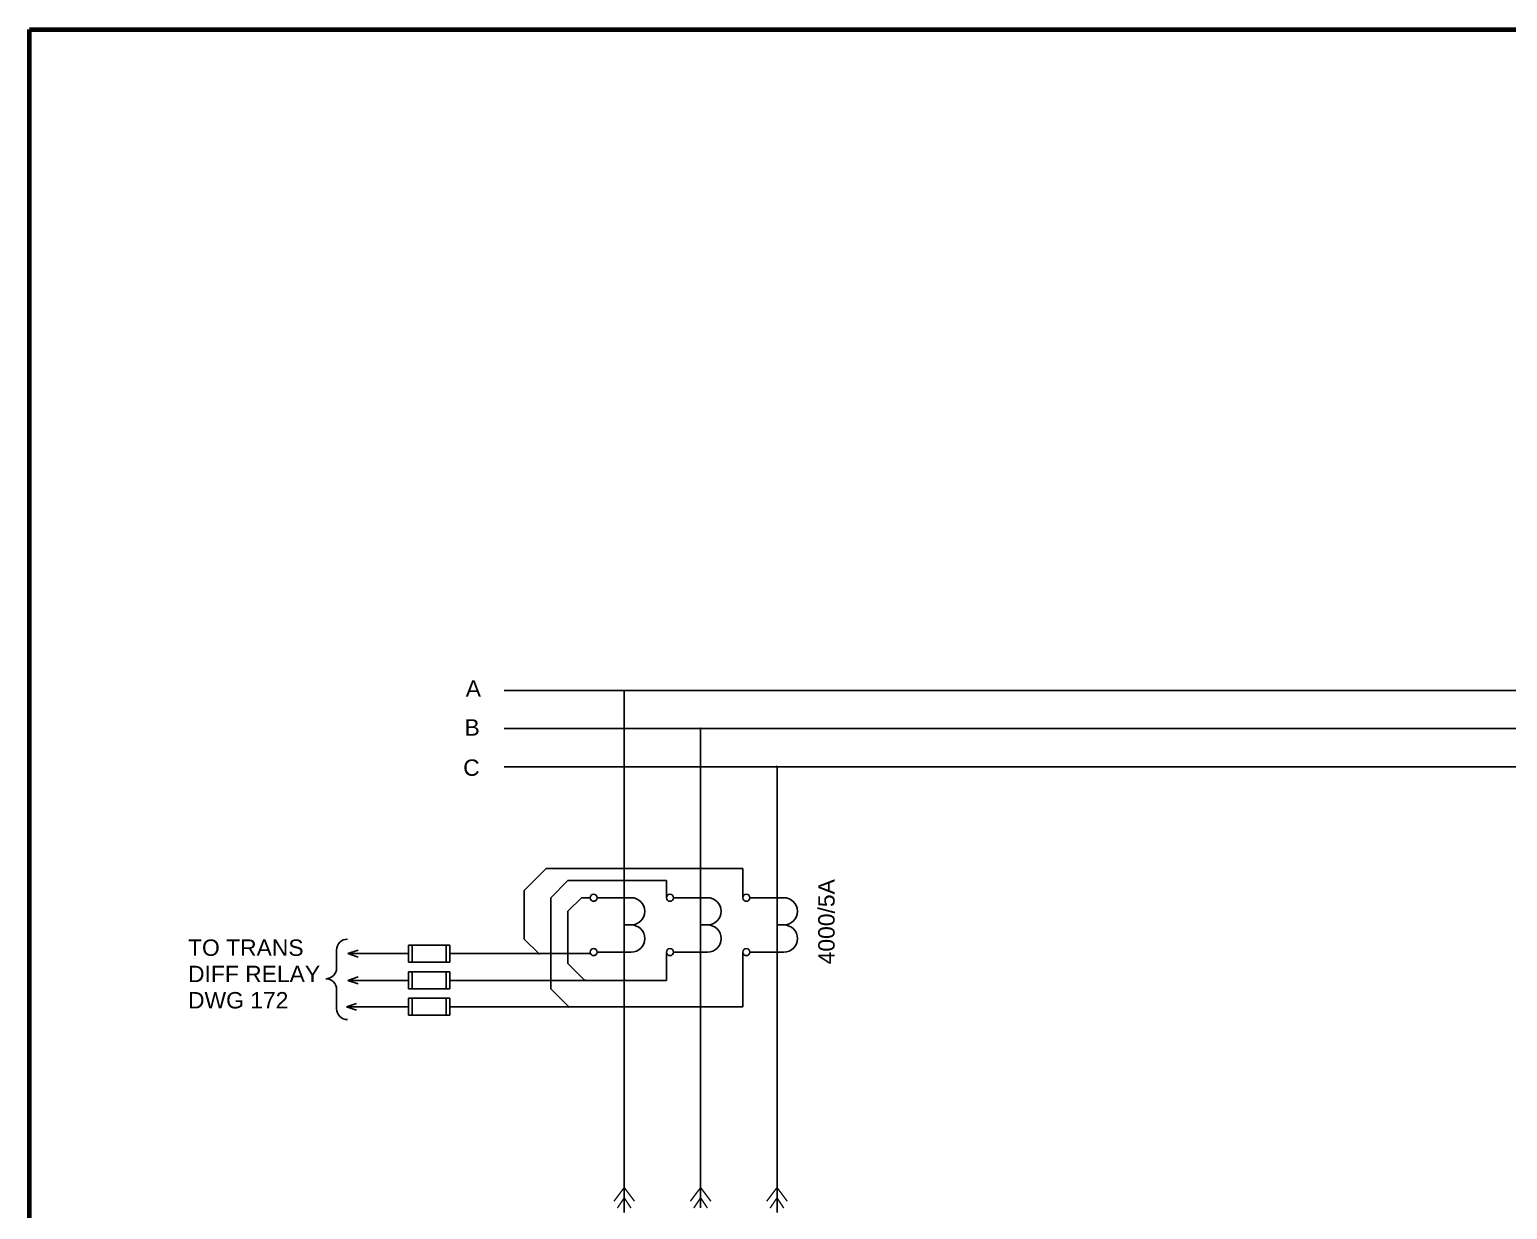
# Model space of a CAD drawing. Header units: millimetres. Extents: x -77 to 460, y -253 to 95.
# Drawn here: x -76.5 to 58.9, y -13.1 to 95.1 of the extents above; entities that cross this region are included whole.
import ezdxf
from ezdxf.enums import TextEntityAlignment as Align

# ---------------------------------------------------------------- set-up
doc = ezdxf.new("R2010")
doc.units = ezdxf.units.MM
doc.header["$LTSCALE"] = 6
doc.header["$MEASUREMENT"] = 0
doc.layers.add('SYMS', color=7, linetype='Continuous')
doc.layers.add('WIRES', color=7, linetype='Continuous')
doc.styles.get("Standard").update_dxf_attribs({"font": 'arial.ttf'})
doc.styles.add('WD', font='romans.shx')

# ---------------------------------------------------------------- blocks, each defined once
blk = doc.blocks.new('HXF1PT')
for p, q in [((-0.25, 0.344), (-0.25, 0.032)), ((0, 0.344), (0, 0.281)), ((0.25, 0.344), (0.25, 0.032))]:
    blk.add_line(p, q)
for centre in [(-0.249, 0), (0.249, 0)]:
    blk.add_circle(centre, 0.0322)
for centre in [(-0.125, 0.344), (0.125, 0.344)]:
    blk.add_arc(centre, 0.125, 0, 180)
at = {"style": 'WD', "width": 0.7}
for tag, p in [('INST', (-0.388, 0.577)), ('LOC', (-0.388, 0.408)), ('DESC1', (-0.388, 0.252)), ('DESC2', (-0.388, 0.095))]:
    blk.add_attdef(tag, text='', height=0.125, dxfattribs=at).set_placement(p, align=Align.RIGHT)
at = {"style": 'WD'}
blk.add_attdef('TAG1', (0.368, 0.188), '', height=0.125, dxfattribs=at)
blk.add_attdef('TYPE', text='', height=0.125, dxfattribs=at).set_placement((0, 0.125), align=Align.CENTER)
for tag, p, height, flags in [('FAMILY', (0.304, 0.191), 0.01, 9), ('X4TERM01', (-0.281, 0), 0.0125, 1), ('X1TERM02', (0.281, 0), 0.0125, 1), ('X8TERM01', (-0.249, -0.032), 0.0125, 1), ('X8TERM02', (0.249, -0.032), 0.0125, 1)]:
    blk.add_attdef(tag, p, '', height=height, dxfattribs=dict(at, flags=flags))
at = {"linetype": 'Continuous', "style": 'WD', "flags": 9}
for tag, p in [('MFG', (0.327, 0.143)), ('CAT', (0.329, 0.162)), ('ASSYCODE', (0.329, 0.119))]:
    blk.add_attdef(tag, text='', height=0.01, dxfattribs=at).set_placement(p, align=Align.CENTER)
at = {"style": 'WD', "width": 0.7}
blk.add_attdef('RATING1', (0.368, 0.031), '', height=0.125, dxfattribs=at)
at = {"linetype": 'Continuous', "style": 'WD', "flags": 8}
for tag, p in [('TERM01', (-0.188, -0.031)), ('TERM02', (0.328, -0.031))]:
    blk.add_attdef(tag, text='', height=0.125, dxfattribs=at).set_placement(p, align=Align.TOP_LEFT)
blk = doc.blocks.new('WDDOT')
for radius in [0.03, 0.0187, 0.00929]:
    blk.add_circle((0, 0), radius)
blk = doc.blocks.new('HFU0')
for p, q in [((-0.188, -0.078), (-0.188, 0.078)), ((-0.188, 0.078), (0.188, 0.078)), ((-0.156, 0.078), (-0.156, -0.078)), ((0.156, 0.078), (0.156, -0.078)), ((0.188, 0.078), (0.188, -0.078)), ((0.188, -0.078), (-0.188, -0.078))]:
    blk.add_line(p, q)
at = {"style": 'WD', "width": 0.7}
for tag, p in [('INST', (0, 0.328)), ('LOC', (0, 0.172)), ('DESC1', (0.007, -0.262)), ('DESC2', (0.007, -0.419)), ('DESC3', (0, -0.578))]:
    blk.add_attdef(tag, text='', height=0.125, dxfattribs=at).set_placement(p, align=Align.CENTER)
at = {"style": 'WD', "flags": 1}
for tag, p in [('X4TERM01', (-0.188, 0)), ('X1TERM02', (0.188, 0))]:
    blk.add_attdef(tag, p, '', height=0.01, dxfattribs=at)
at = {"style": 'WD', "width": 0.7}
blk.add_attdef('RATING1', text='', height=0.0938, dxfattribs=at).set_placement((0, 0), align=Align.MIDDLE_CENTER)
at = {"linetype": 'Continuous', "style": 'WD', "flags": 9}
for tag, p in [('ASSYCODE', (0.156, 0.118)), ('MFG', (0.156, 0.083)), ('CAT', (0.156, 0.102))]:
    blk.add_attdef(tag, text='', height=0.01, dxfattribs=at).set_placement(p, align=Align.CENTER)
at = {"linetype": 'Continuous', "style": 'WD', "width": 0.7, "flags": 8}
blk.add_attdef('TERM01', text='', height=0.1, dxfattribs=at).set_placement((-0.25, -0.016), align=Align.TOP_RIGHT)
blk.add_attdef('TERM02', text='', height=0.1, dxfattribs=at).set_placement((0.25, -0.016), align=Align.TOP_LEFT)
blk = doc.blocks.new('HA1X3')
for p, q in [((0, 0), (0.09375, 0.03125)), ((0.09375, -0.03125), (0, 0))]:
    blk.add_line(p, q)
at = {"style": 'WD', "width": 0.9}
blk.add_attdef('DESC1', text='', height=0.125, dxfattribs=at).set_placement((-0.05, 0.0406), align=Align.RIGHT)
at = {"style": 'WD', "flags": 1}
blk.add_attdef('X1TERM01', (0, 0), '', height=0.01, dxfattribs=at)
at = {"style": 'WD', "width": 0.9}
blk.add_attdef('DESC2', text='', height=0.125, dxfattribs=at).set_placement((-0.05, -0.025), align=Align.TOP_RIGHT)
blk = doc.blocks.new('HC01PJ_1-')
blk.add_line((0.031, 0), (0.094, 0))
for points in [[(0.062, -0.094, 0.0125, 0.0125, 0), (-0.063, 0, 0.0125, 0.0125, 0), (0.062, 0.094, 0, 0, 0)], [(0.125, 0.062, 0.0125, 0.0125, 0), (0.031, 0, 0.0125, 0.0125, 0), (0.125, -0.063, 0, 0, 0)]]:
    blk.add_lwpolyline(points, format="xyseb")
at = {"style": 'WD', "width": 0.85}
for tag, p in [('INST', (-0.012, 0.467)), ('LOC', (-0.012, 0.295)), ('TAG1', (-0.01, 0.125)), ('DESC1', (-0.01, -0.344)), ('DESC2', (-0.01, -0.516)), ('DESC3', (-0.01, -0.687))]:
    blk.add_attdef(tag, text='', height=0.125, dxfattribs=at).set_placement(p, align=Align.CENTER)
at = {"style": 'WD'}
for tag, p, flags in [('FAMILY', (0.206, 0.131), 9), ('X4TERMDESC01', (-0.094, 0.031), 1), ('X1TERMDESC02', (0.125, 0.031), 1)]:
    blk.add_attdef(tag, p, '', height=0.01, dxfattribs=dict(at, flags=flags))
at = {"style": 'WD', "flags": 9}
blk.add_attdef('WDTYPE', text='', height=0.01, dxfattribs=at).set_placement((-0.221, 0.075), align=Align.RIGHT)
at = {"color": 7, "style": 'WD', "flags": 1}
for tag, p in [('X4TERM01', (-0.063, 0)), ('X1TERM02', (0.094, 0))]:
    blk.add_attdef(tag, p, '', height=0.0125, dxfattribs=at)
at = {"style": 'WD'}
for tag, p in [('X2LINK', (0, 0.094)), ('X8LINK', (0, -0.094))]:
    blk.add_attdef(tag, p, '', height=0.01, dxfattribs=at)
at = {"linetype": 'Continuous', "style": 'WD', "flags": 9}
for tag, p in [('ASSYCODE', (0.219, 0.062)), ('MFG', (0.228, 0.089)), ('CAT', (0.23, 0.108))]:
    blk.add_attdef(tag, text='', height=0.01, dxfattribs=at).set_placement(p, align=Align.CENTER)
at = {"linetype": 'Continuous', "style": 'WD', "flags": 8}
blk.add_attdef('TERM01', text='', height=0.125, dxfattribs=at).set_placement((-0.104, -0.031), align=Align.TOP_RIGHT)
blk.add_attdef('TERM02', text='', height=0.125, dxfattribs=at).set_placement((0.146, -0.031), align=Align.TOP_LEFT)

msp = doc.modelspace()

# ---------------------------------------------------------------- linework, layer by layer
for p, q in [((-31.18, 16.16), (-31.18, 11.71)), ((-28.72, 15.5), (-28.72, 7.14)), ((-27.16, 14.27), (-27.16, 9.48)), ((-48.36, 9.07), (-48.36, 10.7)), ((-41.76, 10.37), (-47.33, 10.37)), ((-48.36, 5.32), (-48.36, 7.07)), ((-41.76, 7.92), (-47.33, 7.92)), ((-41.76, 5.5), (-47.47, 5.5))]:
    msp.add_line(p, q)
at = {"color": 5, "lineweight": 70}
msp.add_lwpolyline([(-76.5, 95.06), (459.57, 95.06), (459.57, -252.56), (-76.5, -252.56)], close=True, dxfattribs=at)
for centre, start, end in [((-47.36, 10.7), 90, 180), ((-49.36, 9.07), 270, 0), ((-49.36, 7.07), 0, 90), ((-47.36, 5.32), 180, 270)]:
    msp.add_arc(centre, 1, start, end)
at = {"layer": 'WIRES'}
for p, q in [((-33, 34.5), (75, 34.5)), ((-22, 34.5), (-22, 31.05)), ((-33, 31), (75, 31)), ((-22, 30.95), (-22, 27.55)), ((-15, 30.95), (-15, 27.55)), ((-33, 27.5), (75, 27.5)), ((-22, 27.45), (-22, -13.36)), ((-15, 27.45), (-15, -12.94)), ((-8, 27.45), (-8, -13.36)), ((-29.17, 18.17), (-31.18, 16.16)), ((-22.05, 18.17), (-29.17, 18.17)), ((-15.05, 18.17), (-21.95, 18.17)), ((-11.13, 18.17), (-14.95, 18.17)), ((-11.13, 15.49), (-11.13, 18.17)), ((-27.16, 17.06), (-28.72, 15.5)), ((-22.05, 17.06), (-27.16, 17.06)), ((-18.13, 17.06), (-21.95, 17.06)), ((-18.13, 15.49), (-18.13, 17.06)), ((-25.93, 15.5), (-27.16, 14.27)), ((-25.13, 15.5), (-25.93, 15.5)), ((-31.18, 11.71), (-29.84, 10.37)), ((-25.13, 10.37), (-38.01, 10.37)), ((-25.13, 10.51), (-25.13, 10.37)), ((-18.13, 10.51), (-18.13, 7.92)), ((-11.13, 10.51), (-11.13, 5.5)), ((-27.16, 9.48), (-25.6, 7.92)), ((-22.05, 7.92), (-38.01, 7.92)), ((-28.72, 7.14), (-27.09, 5.5)), ((-18.13, 7.92), (-21.95, 7.92)), ((-22.05, 5.5), (-38.01, 5.5)), ((-15.05, 5.5), (-21.95, 5.5)), ((-11.13, 5.5), (-14.95, 5.5))]:
    msp.add_line(p, q, dxfattribs=at)
for centre, start, end in [((-15, 31), 90, 270), ((-15, 27.5), 90, 270), ((-8, 27.5), 90, 270), ((-22, 18.17), 0, 180), ((-15, 18.17), 0, 180), ((-22, 17.06), 0, 180), ((-22, 7.92), 0, 180), ((-22, 5.5), 0, 180), ((-15, 5.5), 0, 180)]:
    msp.add_arc(centre, 0.05, start, end, dxfattribs=at)

# ---------------------------------------------------------------- block references
at = {"layer": 'SYMS', "xscale": 10, "yscale": 10, "zscale": 10, "rotation": 270}
for name, p in [('HXF1PT', (-24.81, 13)), ('HXF1PT', (-17.81, 13)), ('HXF1PT', (-10.81, 13)), ('HC01PJ_1-', (-22, -11.7)), ('HC01PJ_1-', (-15, -11.7)), ('HC01PJ_1-', (-8, -11.7))]:
    msp.add_blockref(name, p, dxfattribs=at)
at = {"layer": 'SYMS', "xscale": 10, "yscale": 10, "zscale": 10}
for name, p in [('HFU0', (-39.88, 10.37)), ('HA1X3', (-47.33, 10.37)), ('HA1X3', (-47.33, 7.92)), ('HFU0', (-39.88, 7.92)), ('HA1X3', (-47.47, 5.5)), ('HFU0', (-39.88, 5.5))]:
    msp.add_blockref(name, p, dxfattribs=at)
at = {"layer": 'SYMS'}
for p in [(-29.84, 10.37), (-25.6, 7.92), (-27.09, 5.5)]:
    msp.add_blockref('WDDOT', p, dxfattribs=at)

# ---------------------------------------------------------------- texts
for s, p in [('A', (-36.53, 33.92)), ('B', (-36.64, 30.35)), ('C', (-36.76, 26.67)), ('TO TRANS', (-61.98, 10.17)), ('DIFF RELAY', (-61.98, 7.76)), ('DWG 172', (-61.98, 5.35))]:
    msp.add_text(s, height=1.5).set_placement(p)
msp.add_text('4000/5A', height=1.5, rotation=90).set_placement((-2.72, 9.39))

doc.saveas('drawing.dxf')
